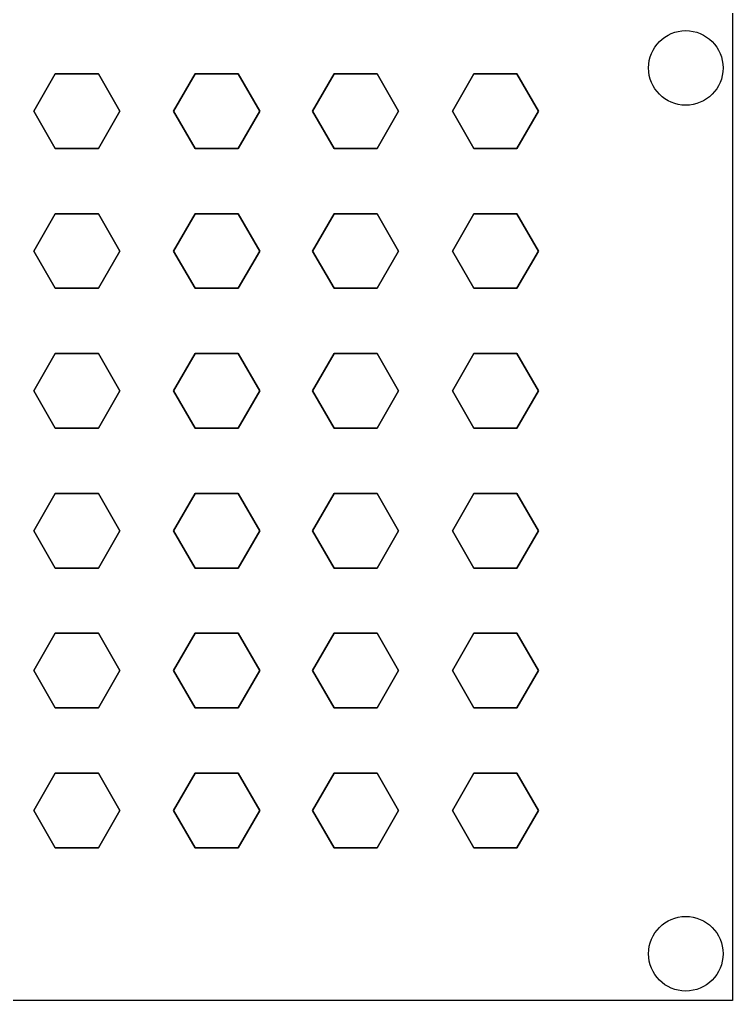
# Model space of a CAD drawing. Header units: millimetres. Extents: x -200 to 200, y -100 to 100.
# Drawn here: x 123.5 to 200, y -100 to 5.2 of the extents above; entities that cross this region are included whole.
import ezdxf

# ---------------------------------------------------------------- set-up
doc = ezdxf.new("R2010")
doc.units = ezdxf.units.MM
doc.layers.add('Body', color=7, linetype='CONTINUOUS')

msp = doc.modelspace()

# ---------------------------------------------------------------- linework, layer by layer
at = {"layer": 'Body'}
for p, q in [((200, 100), (200, -100)), ((200, 100, 3), (200, -100, 3)), ((200, 100), (200, -100)), ((200, 100, 3), (200, -100, 3)), ((199, 0), (199, 0, 3)), ((199, 0), (199, 0, 3)), ((125.041, -4.635), (127.351, -0.635)), ((127.351, -0.635, 3), (125.041, -4.635, 3)), ((125.041, -4.635), (127.351, -0.635)), ((127.351, -0.635, 3), (125.041, -4.635, 3)), ((127.351, -0.635), (131.97, -0.635)), ((131.97, -0.635, 3), (127.351, -0.635, 3)), ((127.351, -0.635), (127.351, -0.635, 3)), ((127.351, -0.635), (131.97, -0.635)), ((131.97, -0.635, 3), (127.351, -0.635, 3)), ((127.351, -0.635), (127.351, -0.635, 3)), ((131.97, -0.635), (134.28, -4.635)), ((134.28, -4.635, 3), (131.97, -0.635, 3)), ((131.97, -0.635), (131.97, -0.635, 3)), ((131.97, -0.635), (134.28, -4.635)), ((134.28, -4.635, 3), (131.97, -0.635, 3)), ((131.97, -0.635), (131.97, -0.635, 3)), ((140.041, -4.635), (142.351, -0.635)), ((142.351, -0.635, 3), (140.041, -4.635, 3)), ((140.041, -4.635), (142.351, -0.635)), ((142.351, -0.635, 3), (140.041, -4.635, 3)), ((142.351, -0.635), (146.97, -0.635)), ((146.97, -0.635, 3), (142.351, -0.635, 3)), ((142.351, -0.635), (142.351, -0.635, 3)), ((142.351, -0.635), (146.97, -0.635)), ((146.97, -0.635, 3), (142.351, -0.635, 3)), ((142.351, -0.635), (142.351, -0.635, 3)), ((146.97, -0.635), (149.28, -4.635)), ((149.28, -4.635, 3), (146.97, -0.635, 3)), ((146.97, -0.635), (146.97, -0.635, 3)), ((146.97, -0.635), (149.28, -4.635)), ((149.28, -4.635, 3), (146.97, -0.635, 3)), ((146.97, -0.635), (146.97, -0.635, 3)), ((157.261, -0.635), (154.951, -4.635)), ((154.951, -4.635, 3), (157.261, -0.635, 3)), ((157.261, -0.635), (154.951, -4.635)), ((154.951, -4.635, 3), (157.261, -0.635, 3)), ((161.88, -0.635), (157.261, -0.635)), ((157.261, -0.635, 3), (161.88, -0.635, 3)), ((157.261, -0.635), (157.261, -0.635, 3)), ((161.88, -0.635), (157.261, -0.635)), ((157.261, -0.635), (157.261, -0.635, 3)), ((157.261, -0.635, 3), (161.88, -0.635, 3)), ((164.19, -4.635), (161.88, -0.635)), ((161.88, -0.635, 3), (164.19, -4.635, 3)), ((161.88, -0.635), (161.88, -0.635, 3)), ((164.19, -4.635), (161.88, -0.635)), ((161.88, -0.635), (161.88, -0.635, 3)), ((161.88, -0.635, 3), (164.19, -4.635, 3)), ((172.261, -0.635), (169.951, -4.635)), ((169.951, -4.635, 3), (172.261, -0.635, 3)), ((172.261, -0.635), (169.951, -4.635)), ((169.951, -4.635, 3), (172.261, -0.635, 3)), ((176.88, -0.635), (172.261, -0.635)), ((172.261, -0.635, 3), (176.88, -0.635, 3)), ((172.261, -0.635), (172.261, -0.635, 3)), ((176.88, -0.635), (172.261, -0.635)), ((172.261, -0.635), (172.261, -0.635, 3)), ((172.261, -0.635, 3), (176.88, -0.635, 3)), ((179.19, -4.635), (176.88, -0.635)), ((176.88, -0.635, 3), (179.19, -4.635, 3)), ((176.88, -0.635), (176.88, -0.635, 3)), ((179.19, -4.635), (176.88, -0.635)), ((176.88, -0.635), (176.88, -0.635, 3)), ((176.88, -0.635, 3), (179.19, -4.635, 3)), ((127.351, -8.635), (125.041, -4.635)), ((125.041, -4.635, 3), (127.351, -8.635, 3)), ((125.041, -4.635), (125.041, -4.635, 3)), ((127.351, -8.635), (125.041, -4.635)), ((125.041, -4.635), (125.041, -4.635, 3)), ((125.041, -4.635, 3), (127.351, -8.635, 3)), ((134.28, -4.635), (131.97, -8.635)), ((131.97, -8.635, 3), (134.28, -4.635, 3)), ((134.28, -4.635), (131.97, -8.635)), ((131.97, -8.635, 3), (134.28, -4.635, 3)), ((134.28, -4.635), (134.28, -4.635, 3)), ((134.28, -4.635), (134.28, -4.635, 3)), ((142.351, -8.635), (140.041, -4.635)), ((140.041, -4.635, 3), (142.351, -8.635, 3)), ((140.041, -4.635), (140.041, -4.635, 3)), ((142.351, -8.635), (140.041, -4.635)), ((140.041, -4.635), (140.041, -4.635, 3)), ((140.041, -4.635, 3), (142.351, -8.635, 3)), ((149.28, -4.635), (146.97, -8.635)), ((146.97, -8.635, 3), (149.28, -4.635, 3)), ((149.28, -4.635), (146.97, -8.635)), ((146.97, -8.635, 3), (149.28, -4.635, 3)), ((149.28, -4.635), (149.28, -4.635, 3)), ((149.28, -4.635), (149.28, -4.635, 3)), ((154.951, -4.635), (157.261, -8.635)), ((157.261, -8.635, 3), (154.951, -4.635, 3)), ((154.951, -4.635), (157.261, -8.635)), ((157.261, -8.635, 3), (154.951, -4.635, 3)), ((154.951, -4.635), (154.951, -4.635, 3)), ((154.951, -4.635), (154.951, -4.635, 3)), ((161.88, -8.635), (164.19, -4.635)), ((164.19, -4.635, 3), (161.88, -8.635, 3)), ((161.88, -8.635), (164.19, -4.635)), ((164.19, -4.635, 3), (161.88, -8.635, 3)), ((164.19, -4.635), (164.19, -4.635, 3)), ((164.19, -4.635), (164.19, -4.635, 3)), ((169.951, -4.635), (172.261, -8.635)), ((172.261, -8.635, 3), (169.951, -4.635, 3)), ((169.951, -4.635), (172.261, -8.635)), ((172.261, -8.635, 3), (169.951, -4.635, 3)), ((169.951, -4.635), (169.951, -4.635, 3)), ((169.951, -4.635), (169.951, -4.635, 3)), ((176.88, -8.635), (179.19, -4.635)), ((179.19, -4.635, 3), (176.88, -8.635, 3)), ((176.88, -8.635), (179.19, -4.635)), ((179.19, -4.635, 3), (176.88, -8.635, 3)), ((179.19, -4.635), (179.19, -4.635, 3)), ((179.19, -4.635), (179.19, -4.635, 3)), ((131.97, -8.635), (127.351, -8.635)), ((127.351, -8.635, 3), (131.97, -8.635, 3)), ((127.351, -8.635), (127.351, -8.635, 3)), ((131.97, -8.635), (127.351, -8.635)), ((127.351, -8.635), (127.351, -8.635, 3)), ((127.351, -8.635, 3), (131.97, -8.635, 3)), ((131.97, -8.635), (131.97, -8.635, 3)), ((131.97, -8.635), (131.97, -8.635, 3)), ((146.97, -8.635), (142.351, -8.635)), ((142.351, -8.635, 3), (146.97, -8.635, 3)), ((142.351, -8.635), (142.351, -8.635, 3)), ((146.97, -8.635), (142.351, -8.635)), ((142.351, -8.635), (142.351, -8.635, 3)), ((142.351, -8.635, 3), (146.97, -8.635, 3)), ((146.97, -8.635), (146.97, -8.635, 3)), ((146.97, -8.635), (146.97, -8.635, 3)), ((157.261, -8.635), (161.88, -8.635)), ((161.88, -8.635, 3), (157.261, -8.635, 3)), ((157.261, -8.635), (157.261, -8.635, 3)), ((157.261, -8.635), (161.88, -8.635)), ((161.88, -8.635, 3), (157.261, -8.635, 3)), ((157.261, -8.635), (157.261, -8.635, 3)), ((161.88, -8.635), (161.88, -8.635, 3)), ((161.88, -8.635), (161.88, -8.635, 3)), ((172.261, -8.635), (176.88, -8.635)), ((176.88, -8.635, 3), (172.261, -8.635, 3)), ((172.261, -8.635), (172.261, -8.635, 3)), ((172.261, -8.635), (176.88, -8.635)), ((176.88, -8.635, 3), (172.261, -8.635, 3)), ((172.261, -8.635), (172.261, -8.635, 3)), ((176.88, -8.635), (176.88, -8.635, 3)), ((176.88, -8.635), (176.88, -8.635, 3)), ((125.041, -19.635), (127.351, -15.635)), ((127.351, -15.635, 3), (125.041, -19.635, 3)), ((125.041, -19.635), (127.351, -15.635)), ((127.351, -15.635, 3), (125.041, -19.635, 3)), ((127.351, -15.635), (131.97, -15.635)), ((131.97, -15.635, 3), (127.351, -15.635, 3)), ((127.351, -15.635), (127.351, -15.635, 3)), ((127.351, -15.635), (131.97, -15.635)), ((131.97, -15.635, 3), (127.351, -15.635, 3)), ((127.351, -15.635), (127.351, -15.635, 3)), ((131.97, -15.635), (134.28, -19.635)), ((134.28, -19.635, 3), (131.97, -15.635, 3)), ((131.97, -15.635), (131.97, -15.635, 3)), ((131.97, -15.635), (134.28, -19.635)), ((134.28, -19.635, 3), (131.97, -15.635, 3)), ((131.97, -15.635), (131.97, -15.635, 3)), ((140.041, -19.635), (142.351, -15.635)), ((142.351, -15.635, 3), (140.041, -19.635, 3)), ((140.041, -19.635), (142.351, -15.635)), ((142.351, -15.635, 3), (140.041, -19.635, 3)), ((142.351, -15.635), (146.97, -15.635)), ((146.97, -15.635, 3), (142.351, -15.635, 3)), ((142.351, -15.635), (142.351, -15.635, 3)), ((142.351, -15.635), (146.97, -15.635)), ((146.97, -15.635, 3), (142.351, -15.635, 3)), ((142.351, -15.635), (142.351, -15.635, 3)), ((146.97, -15.635), (149.28, -19.635)), ((149.28, -19.635, 3), (146.97, -15.635, 3)), ((146.97, -15.635), (146.97, -15.635, 3)), ((146.97, -15.635), (149.28, -19.635)), ((149.28, -19.635, 3), (146.97, -15.635, 3)), ((146.97, -15.635), (146.97, -15.635, 3)), ((157.261, -15.635), (154.951, -19.635)), ((154.951, -19.635, 3), (157.261, -15.635, 3)), ((157.261, -15.635), (154.951, -19.635)), ((154.951, -19.635, 3), (157.261, -15.635, 3)), ((161.88, -15.635), (157.261, -15.635)), ((157.261, -15.635, 3), (161.88, -15.635, 3)), ((157.261, -15.635), (157.261, -15.635, 3)), ((161.88, -15.635), (157.261, -15.635)), ((157.261, -15.635), (157.261, -15.635, 3)), ((157.261, -15.635, 3), (161.88, -15.635, 3)), ((164.19, -19.635), (161.88, -15.635)), ((161.88, -15.635, 3), (164.19, -19.635, 3)), ((161.88, -15.635), (161.88, -15.635, 3)), ((164.19, -19.635), (161.88, -15.635)), ((161.88, -15.635), (161.88, -15.635, 3)), ((161.88, -15.635, 3), (164.19, -19.635, 3)), ((172.261, -15.635), (169.951, -19.635)), ((169.951, -19.635, 3), (172.261, -15.635, 3)), ((172.261, -15.635), (169.951, -19.635)), ((169.951, -19.635, 3), (172.261, -15.635, 3)), ((176.88, -15.635), (172.261, -15.635)), ((172.261, -15.635, 3), (176.88, -15.635, 3)), ((172.261, -15.635), (172.261, -15.635, 3)), ((176.88, -15.635), (172.261, -15.635)), ((172.261, -15.635), (172.261, -15.635, 3)), ((172.261, -15.635, 3), (176.88, -15.635, 3)), ((179.19, -19.635), (176.88, -15.635)), ((176.88, -15.635, 3), (179.19, -19.635, 3)), ((176.88, -15.635), (176.88, -15.635, 3)), ((179.19, -19.635), (176.88, -15.635)), ((176.88, -15.635), (176.88, -15.635, 3)), ((176.88, -15.635, 3), (179.19, -19.635, 3)), ((127.351, -23.635), (125.041, -19.635)), ((125.041, -19.635, 3), (127.351, -23.635, 3)), ((125.041, -19.635), (125.041, -19.635, 3)), ((127.351, -23.635), (125.041, -19.635)), ((125.041, -19.635), (125.041, -19.635, 3)), ((125.041, -19.635, 3), (127.351, -23.635, 3)), ((134.28, -19.635), (131.97, -23.635)), ((131.97, -23.635, 3), (134.28, -19.635, 3)), ((134.28, -19.635), (131.97, -23.635)), ((131.97, -23.635, 3), (134.28, -19.635, 3)), ((134.28, -19.635), (134.28, -19.635, 3)), ((134.28, -19.635), (134.28, -19.635, 3)), ((142.351, -23.635), (140.041, -19.635)), ((140.041, -19.635, 3), (142.351, -23.635, 3)), ((140.041, -19.635), (140.041, -19.635, 3)), ((142.351, -23.635), (140.041, -19.635)), ((140.041, -19.635), (140.041, -19.635, 3)), ((140.041, -19.635, 3), (142.351, -23.635, 3)), ((149.28, -19.635), (146.97, -23.635)), ((146.97, -23.635, 3), (149.28, -19.635, 3)), ((149.28, -19.635), (146.97, -23.635)), ((146.97, -23.635, 3), (149.28, -19.635, 3)), ((149.28, -19.635), (149.28, -19.635, 3)), ((149.28, -19.635), (149.28, -19.635, 3)), ((154.951, -19.635), (157.261, -23.635)), ((157.261, -23.635, 3), (154.951, -19.635, 3)), ((154.951, -19.635), (157.261, -23.635)), ((157.261, -23.635, 3), (154.951, -19.635, 3)), ((154.951, -19.635), (154.951, -19.635, 3)), ((154.951, -19.635), (154.951, -19.635, 3)), ((161.88, -23.635), (164.19, -19.635)), ((164.19, -19.635, 3), (161.88, -23.635, 3)), ((161.88, -23.635), (164.19, -19.635)), ((164.19, -19.635, 3), (161.88, -23.635, 3)), ((164.19, -19.635), (164.19, -19.635, 3)), ((164.19, -19.635), (164.19, -19.635, 3)), ((169.951, -19.635), (172.261, -23.635)), ((172.261, -23.635, 3), (169.951, -19.635, 3)), ((169.951, -19.635), (172.261, -23.635)), ((172.261, -23.635, 3), (169.951, -19.635, 3)), ((169.951, -19.635), (169.951, -19.635, 3)), ((169.951, -19.635), (169.951, -19.635, 3)), ((176.88, -23.635), (179.19, -19.635)), ((179.19, -19.635, 3), (176.88, -23.635, 3)), ((176.88, -23.635), (179.19, -19.635)), ((179.19, -19.635, 3), (176.88, -23.635, 3)), ((179.19, -19.635), (179.19, -19.635, 3)), ((179.19, -19.635), (179.19, -19.635, 3)), ((131.97, -23.635), (127.351, -23.635)), ((127.351, -23.635, 3), (131.97, -23.635, 3)), ((127.351, -23.635), (127.351, -23.635, 3)), ((131.97, -23.635), (127.351, -23.635)), ((127.351, -23.635), (127.351, -23.635, 3)), ((127.351, -23.635, 3), (131.97, -23.635, 3)), ((131.97, -23.635), (131.97, -23.635, 3)), ((131.97, -23.635), (131.97, -23.635, 3)), ((146.97, -23.635), (142.351, -23.635)), ((142.351, -23.635, 3), (146.97, -23.635, 3)), ((142.351, -23.635), (142.351, -23.635, 3)), ((146.97, -23.635), (142.351, -23.635)), ((142.351, -23.635), (142.351, -23.635, 3)), ((142.351, -23.635, 3), (146.97, -23.635, 3)), ((146.97, -23.635), (146.97, -23.635, 3)), ((146.97, -23.635), (146.97, -23.635, 3)), ((157.261, -23.635), (161.88, -23.635)), ((161.88, -23.635, 3), (157.261, -23.635, 3)), ((157.261, -23.635), (157.261, -23.635, 3)), ((157.261, -23.635), (161.88, -23.635)), ((161.88, -23.635, 3), (157.261, -23.635, 3)), ((157.261, -23.635), (157.261, -23.635, 3)), ((161.88, -23.635), (161.88, -23.635, 3)), ((161.88, -23.635), (161.88, -23.635, 3)), ((172.261, -23.635), (176.88, -23.635)), ((176.88, -23.635, 3), (172.261, -23.635, 3)), ((172.261, -23.635), (172.261, -23.635, 3)), ((172.261, -23.635), (176.88, -23.635)), ((176.88, -23.635, 3), (172.261, -23.635, 3)), ((172.261, -23.635), (172.261, -23.635, 3)), ((176.88, -23.635), (176.88, -23.635, 3)), ((176.88, -23.635), (176.88, -23.635, 3)), ((125.041, -34.635), (127.351, -30.635)), ((127.351, -30.635, 3), (125.041, -34.635, 3)), ((125.041, -34.635), (127.351, -30.635)), ((127.351, -30.635, 3), (125.041, -34.635, 3)), ((127.351, -30.635), (131.97, -30.635)), ((131.97, -30.635, 3), (127.351, -30.635, 3)), ((127.351, -30.635), (127.351, -30.635, 3)), ((127.351, -30.635), (131.97, -30.635)), ((131.97, -30.635, 3), (127.351, -30.635, 3)), ((127.351, -30.635), (127.351, -30.635, 3)), ((131.97, -30.635), (134.28, -34.635)), ((134.28, -34.635, 3), (131.97, -30.635, 3)), ((131.97, -30.635), (131.97, -30.635, 3)), ((131.97, -30.635), (134.28, -34.635)), ((134.28, -34.635, 3), (131.97, -30.635, 3)), ((131.97, -30.635), (131.97, -30.635, 3)), ((140.041, -34.635), (142.351, -30.635)), ((142.351, -30.635, 3), (140.041, -34.635, 3)), ((140.041, -34.635), (142.351, -30.635)), ((142.351, -30.635, 3), (140.041, -34.635, 3)), ((142.351, -30.635), (146.97, -30.635)), ((146.97, -30.635, 3), (142.351, -30.635, 3)), ((142.351, -30.635), (142.351, -30.635, 3)), ((142.351, -30.635), (146.97, -30.635)), ((146.97, -30.635, 3), (142.351, -30.635, 3)), ((142.351, -30.635), (142.351, -30.635, 3)), ((146.97, -30.635), (149.28, -34.635)), ((149.28, -34.635, 3), (146.97, -30.635, 3)), ((146.97, -30.635), (146.97, -30.635, 3)), ((146.97, -30.635), (149.28, -34.635)), ((149.28, -34.635, 3), (146.97, -30.635, 3)), ((146.97, -30.635), (146.97, -30.635, 3)), ((157.261, -30.635), (154.951, -34.635)), ((154.951, -34.635, 3), (157.261, -30.635, 3)), ((157.261, -30.635), (154.951, -34.635)), ((154.951, -34.635, 3), (157.261, -30.635, 3)), ((161.88, -30.635), (157.261, -30.635)), ((157.261, -30.635, 3), (161.88, -30.635, 3)), ((157.261, -30.635), (157.261, -30.635, 3)), ((161.88, -30.635), (157.261, -30.635)), ((157.261, -30.635), (157.261, -30.635, 3)), ((157.261, -30.635, 3), (161.88, -30.635, 3)), ((164.19, -34.635), (161.88, -30.635)), ((161.88, -30.635, 3), (164.19, -34.635, 3)), ((161.88, -30.635), (161.88, -30.635, 3)), ((164.19, -34.635), (161.88, -30.635)), ((161.88, -30.635), (161.88, -30.635, 3)), ((161.88, -30.635, 3), (164.19, -34.635, 3)), ((172.261, -30.635), (169.951, -34.635)), ((169.951, -34.635, 3), (172.261, -30.635, 3)), ((172.261, -30.635), (169.951, -34.635)), ((169.951, -34.635, 3), (172.261, -30.635, 3)), ((176.88, -30.635), (172.261, -30.635)), ((172.261, -30.635, 3), (176.88, -30.635, 3)), ((172.261, -30.635), (172.261, -30.635, 3)), ((176.88, -30.635), (172.261, -30.635)), ((172.261, -30.635), (172.261, -30.635, 3)), ((172.261, -30.635, 3), (176.88, -30.635, 3)), ((179.19, -34.635), (176.88, -30.635)), ((176.88, -30.635, 3), (179.19, -34.635, 3)), ((176.88, -30.635), (176.88, -30.635, 3)), ((179.19, -34.635), (176.88, -30.635)), ((176.88, -30.635), (176.88, -30.635, 3)), ((176.88, -30.635, 3), (179.19, -34.635, 3)), ((127.351, -38.635), (125.041, -34.635)), ((125.041, -34.635, 3), (127.351, -38.635, 3)), ((125.041, -34.635), (125.041, -34.635, 3)), ((127.351, -38.635), (125.041, -34.635)), ((125.041, -34.635), (125.041, -34.635, 3)), ((125.041, -34.635, 3), (127.351, -38.635, 3)), ((134.28, -34.635), (131.97, -38.635)), ((131.97, -38.635, 3), (134.28, -34.635, 3)), ((134.28, -34.635), (131.97, -38.635)), ((131.97, -38.635, 3), (134.28, -34.635, 3)), ((134.28, -34.635), (134.28, -34.635, 3)), ((134.28, -34.635), (134.28, -34.635, 3)), ((142.351, -38.635), (140.041, -34.635)), ((140.041, -34.635, 3), (142.351, -38.635, 3)), ((140.041, -34.635), (140.041, -34.635, 3)), ((142.351, -38.635), (140.041, -34.635)), ((140.041, -34.635), (140.041, -34.635, 3)), ((140.041, -34.635, 3), (142.351, -38.635, 3)), ((149.28, -34.635), (146.97, -38.635)), ((146.97, -38.635, 3), (149.28, -34.635, 3)), ((149.28, -34.635), (146.97, -38.635)), ((146.97, -38.635, 3), (149.28, -34.635, 3)), ((149.28, -34.635), (149.28, -34.635, 3)), ((149.28, -34.635), (149.28, -34.635, 3)), ((154.951, -34.635), (157.261, -38.635)), ((157.261, -38.635, 3), (154.951, -34.635, 3)), ((154.951, -34.635), (157.261, -38.635)), ((157.261, -38.635, 3), (154.951, -34.635, 3)), ((154.951, -34.635), (154.951, -34.635, 3)), ((154.951, -34.635), (154.951, -34.635, 3)), ((161.88, -38.635), (164.19, -34.635)), ((164.19, -34.635, 3), (161.88, -38.635, 3)), ((161.88, -38.635), (164.19, -34.635)), ((164.19, -34.635, 3), (161.88, -38.635, 3)), ((164.19, -34.635), (164.19, -34.635, 3)), ((164.19, -34.635), (164.19, -34.635, 3)), ((169.951, -34.635), (172.261, -38.635)), ((172.261, -38.635, 3), (169.951, -34.635, 3)), ((169.951, -34.635), (172.261, -38.635)), ((172.261, -38.635, 3), (169.951, -34.635, 3)), ((169.951, -34.635), (169.951, -34.635, 3)), ((169.951, -34.635), (169.951, -34.635, 3)), ((176.88, -38.635), (179.19, -34.635)), ((179.19, -34.635, 3), (176.88, -38.635, 3)), ((176.88, -38.635), (179.19, -34.635)), ((179.19, -34.635, 3), (176.88, -38.635, 3)), ((179.19, -34.635), (179.19, -34.635, 3)), ((179.19, -34.635), (179.19, -34.635, 3)), ((131.97, -38.635), (127.351, -38.635)), ((127.351, -38.635, 3), (131.97, -38.635, 3)), ((127.351, -38.635), (127.351, -38.635, 3)), ((131.97, -38.635), (127.351, -38.635)), ((127.351, -38.635), (127.351, -38.635, 3)), ((127.351, -38.635, 3), (131.97, -38.635, 3)), ((131.97, -38.635), (131.97, -38.635, 3)), ((131.97, -38.635), (131.97, -38.635, 3)), ((146.97, -38.635), (142.351, -38.635)), ((142.351, -38.635, 3), (146.97, -38.635, 3)), ((142.351, -38.635), (142.351, -38.635, 3)), ((146.97, -38.635), (142.351, -38.635)), ((142.351, -38.635), (142.351, -38.635, 3)), ((142.351, -38.635, 3), (146.97, -38.635, 3)), ((146.97, -38.635), (146.97, -38.635, 3)), ((146.97, -38.635), (146.97, -38.635, 3)), ((157.261, -38.635), (161.88, -38.635)), ((161.88, -38.635, 3), (157.261, -38.635, 3)), ((157.261, -38.635), (157.261, -38.635, 3)), ((157.261, -38.635), (161.88, -38.635)), ((161.88, -38.635, 3), (157.261, -38.635, 3)), ((157.261, -38.635), (157.261, -38.635, 3)), ((161.88, -38.635), (161.88, -38.635, 3)), ((161.88, -38.635), (161.88, -38.635, 3)), ((172.261, -38.635), (176.88, -38.635)), ((176.88, -38.635, 3), (172.261, -38.635, 3)), ((172.261, -38.635), (172.261, -38.635, 3)), ((172.261, -38.635), (176.88, -38.635)), ((176.88, -38.635, 3), (172.261, -38.635, 3)), ((172.261, -38.635), (172.261, -38.635, 3)), ((176.88, -38.635), (176.88, -38.635, 3)), ((176.88, -38.635), (176.88, -38.635, 3)), ((125.041, -49.635), (127.351, -45.635)), ((127.351, -45.635, 3), (125.041, -49.635, 3)), ((125.041, -49.635), (127.351, -45.635)), ((127.351, -45.635, 3), (125.041, -49.635, 3)), ((127.351, -45.635), (131.97, -45.635)), ((131.97, -45.635, 3), (127.351, -45.635, 3)), ((127.351, -45.635), (127.351, -45.635, 3)), ((127.351, -45.635), (131.97, -45.635)), ((131.97, -45.635, 3), (127.351, -45.635, 3)), ((127.351, -45.635), (127.351, -45.635, 3)), ((131.97, -45.635), (134.28, -49.635)), ((134.28, -49.635, 3), (131.97, -45.635, 3)), ((131.97, -45.635), (131.97, -45.635, 3)), ((131.97, -45.635), (134.28, -49.635)), ((134.28, -49.635, 3), (131.97, -45.635, 3)), ((131.97, -45.635), (131.97, -45.635, 3)), ((140.041, -49.635), (142.351, -45.635)), ((142.351, -45.635, 3), (140.041, -49.635, 3)), ((140.041, -49.635), (142.351, -45.635)), ((142.351, -45.635, 3), (140.041, -49.635, 3)), ((142.351, -45.635), (146.97, -45.635)), ((146.97, -45.635, 3), (142.351, -45.635, 3)), ((142.351, -45.635), (142.351, -45.635, 3)), ((142.351, -45.635), (146.97, -45.635)), ((146.97, -45.635, 3), (142.351, -45.635, 3)), ((142.351, -45.635), (142.351, -45.635, 3)), ((146.97, -45.635), (149.28, -49.635)), ((149.28, -49.635, 3), (146.97, -45.635, 3)), ((146.97, -45.635), (146.97, -45.635, 3)), ((146.97, -45.635), (149.28, -49.635)), ((149.28, -49.635, 3), (146.97, -45.635, 3)), ((146.97, -45.635), (146.97, -45.635, 3)), ((157.261, -45.635), (154.951, -49.635)), ((154.951, -49.635, 3), (157.261, -45.635, 3)), ((157.261, -45.635), (154.951, -49.635)), ((154.951, -49.635, 3), (157.261, -45.635, 3)), ((161.88, -45.635), (157.261, -45.635)), ((157.261, -45.635, 3), (161.88, -45.635, 3)), ((157.261, -45.635), (157.261, -45.635, 3)), ((161.88, -45.635), (157.261, -45.635)), ((157.261, -45.635), (157.261, -45.635, 3)), ((157.261, -45.635, 3), (161.88, -45.635, 3)), ((164.19, -49.635), (161.88, -45.635)), ((161.88, -45.635, 3), (164.19, -49.635, 3)), ((161.88, -45.635), (161.88, -45.635, 3)), ((164.19, -49.635), (161.88, -45.635)), ((161.88, -45.635), (161.88, -45.635, 3)), ((161.88, -45.635, 3), (164.19, -49.635, 3)), ((172.261, -45.635), (169.951, -49.635)), ((169.951, -49.635, 3), (172.261, -45.635, 3)), ((172.261, -45.635), (169.951, -49.635)), ((169.951, -49.635, 3), (172.261, -45.635, 3)), ((176.88, -45.635), (172.261, -45.635)), ((172.261, -45.635, 3), (176.88, -45.635, 3)), ((172.261, -45.635), (172.261, -45.635, 3)), ((176.88, -45.635), (172.261, -45.635)), ((172.261, -45.635), (172.261, -45.635, 3)), ((172.261, -45.635, 3), (176.88, -45.635, 3)), ((179.19, -49.635), (176.88, -45.635)), ((176.88, -45.635, 3), (179.19, -49.635, 3)), ((176.88, -45.635), (176.88, -45.635, 3)), ((179.19, -49.635), (176.88, -45.635)), ((176.88, -45.635), (176.88, -45.635, 3)), ((176.88, -45.635, 3), (179.19, -49.635, 3)), ((127.351, -53.635), (125.041, -49.635)), ((125.041, -49.635, 3), (127.351, -53.635, 3)), ((125.041, -49.635), (125.041, -49.635, 3)), ((127.351, -53.635), (125.041, -49.635)), ((125.041, -49.635), (125.041, -49.635, 3)), ((125.041, -49.635, 3), (127.351, -53.635, 3)), ((134.28, -49.635), (131.97, -53.635)), ((131.97, -53.635, 3), (134.28, -49.635, 3)), ((134.28, -49.635), (131.97, -53.635)), ((131.97, -53.635, 3), (134.28, -49.635, 3)), ((134.28, -49.635), (134.28, -49.635, 3)), ((134.28, -49.635), (134.28, -49.635, 3)), ((142.351, -53.635), (140.041, -49.635)), ((140.041, -49.635, 3), (142.351, -53.635, 3)), ((140.041, -49.635), (140.041, -49.635, 3)), ((142.351, -53.635), (140.041, -49.635)), ((140.041, -49.635), (140.041, -49.635, 3)), ((140.041, -49.635, 3), (142.351, -53.635, 3)), ((149.28, -49.635), (146.97, -53.635)), ((146.97, -53.635, 3), (149.28, -49.635, 3)), ((149.28, -49.635), (146.97, -53.635)), ((146.97, -53.635, 3), (149.28, -49.635, 3)), ((149.28, -49.635), (149.28, -49.635, 3)), ((149.28, -49.635), (149.28, -49.635, 3)), ((154.951, -49.635), (157.261, -53.635)), ((157.261, -53.635, 3), (154.951, -49.635, 3)), ((154.951, -49.635), (157.261, -53.635)), ((157.261, -53.635, 3), (154.951, -49.635, 3)), ((154.951, -49.635), (154.951, -49.635, 3)), ((154.951, -49.635), (154.951, -49.635, 3)), ((161.88, -53.635), (164.19, -49.635)), ((164.19, -49.635, 3), (161.88, -53.635, 3)), ((161.88, -53.635), (164.19, -49.635)), ((164.19, -49.635, 3), (161.88, -53.635, 3)), ((164.19, -49.635), (164.19, -49.635, 3)), ((164.19, -49.635), (164.19, -49.635, 3)), ((169.951, -49.635), (172.261, -53.635)), ((172.261, -53.635, 3), (169.951, -49.635, 3)), ((169.951, -49.635), (172.261, -53.635)), ((172.261, -53.635, 3), (169.951, -49.635, 3)), ((169.951, -49.635), (169.951, -49.635, 3)), ((169.951, -49.635), (169.951, -49.635, 3)), ((176.88, -53.635), (179.19, -49.635)), ((179.19, -49.635, 3), (176.88, -53.635, 3)), ((176.88, -53.635), (179.19, -49.635)), ((179.19, -49.635, 3), (176.88, -53.635, 3)), ((179.19, -49.635), (179.19, -49.635, 3)), ((179.19, -49.635), (179.19, -49.635, 3)), ((131.97, -53.635), (127.351, -53.635)), ((127.351, -53.635, 3), (131.97, -53.635, 3)), ((127.351, -53.635), (127.351, -53.635, 3)), ((131.97, -53.635), (127.351, -53.635)), ((127.351, -53.635), (127.351, -53.635, 3)), ((127.351, -53.635, 3), (131.97, -53.635, 3)), ((131.97, -53.635), (131.97, -53.635, 3)), ((131.97, -53.635), (131.97, -53.635, 3)), ((146.97, -53.635), (142.351, -53.635)), ((142.351, -53.635, 3), (146.97, -53.635, 3)), ((142.351, -53.635), (142.351, -53.635, 3)), ((146.97, -53.635), (142.351, -53.635)), ((142.351, -53.635), (142.351, -53.635, 3)), ((142.351, -53.635, 3), (146.97, -53.635, 3)), ((146.97, -53.635), (146.97, -53.635, 3)), ((146.97, -53.635), (146.97, -53.635, 3)), ((157.261, -53.635), (161.88, -53.635)), ((161.88, -53.635, 3), (157.261, -53.635, 3)), ((157.261, -53.635), (157.261, -53.635, 3)), ((157.261, -53.635), (161.88, -53.635)), ((161.88, -53.635, 3), (157.261, -53.635, 3)), ((157.261, -53.635), (157.261, -53.635, 3)), ((161.88, -53.635), (161.88, -53.635, 3)), ((161.88, -53.635), (161.88, -53.635, 3)), ((172.261, -53.635), (176.88, -53.635)), ((176.88, -53.635, 3), (172.261, -53.635, 3)), ((172.261, -53.635), (172.261, -53.635, 3)), ((172.261, -53.635), (176.88, -53.635)), ((176.88, -53.635, 3), (172.261, -53.635, 3)), ((172.261, -53.635), (172.261, -53.635, 3)), ((176.88, -53.635), (176.88, -53.635, 3)), ((176.88, -53.635), (176.88, -53.635, 3)), ((125.041, -64.635), (127.351, -60.635)), ((127.351, -60.635, 3), (125.041, -64.635, 3)), ((125.041, -64.635), (127.351, -60.635)), ((127.351, -60.635, 3), (125.041, -64.635, 3)), ((127.351, -60.635), (131.97, -60.635)), ((131.97, -60.635, 3), (127.351, -60.635, 3)), ((127.351, -60.635), (127.351, -60.635, 3)), ((127.351, -60.635), (131.97, -60.635)), ((131.97, -60.635, 3), (127.351, -60.635, 3)), ((127.351, -60.635), (127.351, -60.635, 3)), ((131.97, -60.635), (134.28, -64.635)), ((134.28, -64.635, 3), (131.97, -60.635, 3)), ((131.97, -60.635), (131.97, -60.635, 3)), ((131.97, -60.635), (134.28, -64.635)), ((134.28, -64.635, 3), (131.97, -60.635, 3)), ((131.97, -60.635), (131.97, -60.635, 3)), ((140.041, -64.635), (142.351, -60.635)), ((142.351, -60.635, 3), (140.041, -64.635, 3)), ((140.041, -64.635), (142.351, -60.635)), ((142.351, -60.635, 3), (140.041, -64.635, 3)), ((142.351, -60.635), (146.97, -60.635)), ((146.97, -60.635, 3), (142.351, -60.635, 3)), ((142.351, -60.635), (142.351, -60.635, 3)), ((142.351, -60.635), (146.97, -60.635)), ((146.97, -60.635, 3), (142.351, -60.635, 3)), ((142.351, -60.635), (142.351, -60.635, 3)), ((146.97, -60.635), (149.28, -64.635)), ((149.28, -64.635, 3), (146.97, -60.635, 3)), ((146.97, -60.635), (146.97, -60.635, 3)), ((146.97, -60.635), (149.28, -64.635)), ((149.28, -64.635, 3), (146.97, -60.635, 3)), ((146.97, -60.635), (146.97, -60.635, 3)), ((157.261, -60.635), (154.951, -64.635)), ((154.951, -64.635, 3), (157.261, -60.635, 3)), ((157.261, -60.635), (154.951, -64.635)), ((154.951, -64.635, 3), (157.261, -60.635, 3)), ((161.88, -60.635), (157.261, -60.635)), ((157.261, -60.635, 3), (161.88, -60.635, 3)), ((157.261, -60.635), (157.261, -60.635, 3)), ((161.88, -60.635), (157.261, -60.635)), ((157.261, -60.635), (157.261, -60.635, 3)), ((157.261, -60.635, 3), (161.88, -60.635, 3)), ((164.19, -64.635), (161.88, -60.635)), ((161.88, -60.635, 3), (164.19, -64.635, 3)), ((161.88, -60.635), (161.88, -60.635, 3)), ((164.19, -64.635), (161.88, -60.635)), ((161.88, -60.635), (161.88, -60.635, 3)), ((161.88, -60.635, 3), (164.19, -64.635, 3)), ((172.261, -60.635), (169.951, -64.635)), ((169.951, -64.635, 3), (172.261, -60.635, 3)), ((172.261, -60.635), (169.951, -64.635)), ((169.951, -64.635, 3), (172.261, -60.635, 3)), ((176.88, -60.635), (172.261, -60.635)), ((172.261, -60.635, 3), (176.88, -60.635, 3)), ((172.261, -60.635), (172.261, -60.635, 3)), ((176.88, -60.635), (172.261, -60.635)), ((172.261, -60.635), (172.261, -60.635, 3)), ((172.261, -60.635, 3), (176.88, -60.635, 3)), ((179.19, -64.635), (176.88, -60.635)), ((176.88, -60.635, 3), (179.19, -64.635, 3)), ((176.88, -60.635), (176.88, -60.635, 3)), ((179.19, -64.635), (176.88, -60.635)), ((176.88, -60.635), (176.88, -60.635, 3)), ((176.88, -60.635, 3), (179.19, -64.635, 3)), ((127.351, -68.635), (125.041, -64.635)), ((125.041, -64.635, 3), (127.351, -68.635, 3)), ((125.041, -64.635), (125.041, -64.635, 3)), ((127.351, -68.635), (125.041, -64.635)), ((125.041, -64.635), (125.041, -64.635, 3)), ((125.041, -64.635, 3), (127.351, -68.635, 3)), ((134.28, -64.635), (131.97, -68.635)), ((131.97, -68.635, 3), (134.28, -64.635, 3)), ((134.28, -64.635), (131.97, -68.635)), ((131.97, -68.635, 3), (134.28, -64.635, 3)), ((134.28, -64.635), (134.28, -64.635, 3)), ((134.28, -64.635), (134.28, -64.635, 3)), ((142.351, -68.635), (140.041, -64.635)), ((140.041, -64.635, 3), (142.351, -68.635, 3)), ((140.041, -64.635), (140.041, -64.635, 3)), ((142.351, -68.635), (140.041, -64.635)), ((140.041, -64.635), (140.041, -64.635, 3)), ((140.041, -64.635, 3), (142.351, -68.635, 3)), ((149.28, -64.635), (146.97, -68.635)), ((146.97, -68.635, 3), (149.28, -64.635, 3)), ((149.28, -64.635), (146.97, -68.635)), ((146.97, -68.635, 3), (149.28, -64.635, 3)), ((149.28, -64.635), (149.28, -64.635, 3)), ((149.28, -64.635), (149.28, -64.635, 3)), ((154.951, -64.635), (157.261, -68.635)), ((157.261, -68.635, 3), (154.951, -64.635, 3)), ((154.951, -64.635), (157.261, -68.635)), ((157.261, -68.635, 3), (154.951, -64.635, 3)), ((154.951, -64.635), (154.951, -64.635, 3)), ((154.951, -64.635), (154.951, -64.635, 3)), ((161.88, -68.635), (164.19, -64.635)), ((164.19, -64.635, 3), (161.88, -68.635, 3)), ((161.88, -68.635), (164.19, -64.635)), ((164.19, -64.635, 3), (161.88, -68.635, 3)), ((164.19, -64.635), (164.19, -64.635, 3)), ((164.19, -64.635), (164.19, -64.635, 3)), ((169.951, -64.635), (172.261, -68.635)), ((172.261, -68.635, 3), (169.951, -64.635, 3)), ((169.951, -64.635), (172.261, -68.635)), ((172.261, -68.635, 3), (169.951, -64.635, 3)), ((169.951, -64.635), (169.951, -64.635, 3)), ((169.951, -64.635), (169.951, -64.635, 3)), ((176.88, -68.635), (179.19, -64.635)), ((179.19, -64.635, 3), (176.88, -68.635, 3)), ((176.88, -68.635), (179.19, -64.635)), ((179.19, -64.635, 3), (176.88, -68.635, 3)), ((179.19, -64.635), (179.19, -64.635, 3)), ((179.19, -64.635), (179.19, -64.635, 3)), ((131.97, -68.635), (127.351, -68.635)), ((127.351, -68.635, 3), (131.97, -68.635, 3)), ((127.351, -68.635), (127.351, -68.635, 3)), ((131.97, -68.635), (127.351, -68.635)), ((127.351, -68.635), (127.351, -68.635, 3)), ((127.351, -68.635, 3), (131.97, -68.635, 3)), ((131.97, -68.635), (131.97, -68.635, 3)), ((131.97, -68.635), (131.97, -68.635, 3)), ((146.97, -68.635), (142.351, -68.635)), ((142.351, -68.635, 3), (146.97, -68.635, 3)), ((142.351, -68.635), (142.351, -68.635, 3)), ((146.97, -68.635), (142.351, -68.635)), ((142.351, -68.635), (142.351, -68.635, 3)), ((142.351, -68.635, 3), (146.97, -68.635, 3)), ((146.97, -68.635), (146.97, -68.635, 3)), ((146.97, -68.635), (146.97, -68.635, 3)), ((157.261, -68.635), (161.88, -68.635)), ((161.88, -68.635, 3), (157.261, -68.635, 3)), ((157.261, -68.635), (157.261, -68.635, 3)), ((157.261, -68.635), (161.88, -68.635)), ((161.88, -68.635, 3), (157.261, -68.635, 3)), ((157.261, -68.635), (157.261, -68.635, 3)), ((161.88, -68.635), (161.88, -68.635, 3)), ((161.88, -68.635), (161.88, -68.635, 3)), ((172.261, -68.635), (176.88, -68.635)), ((176.88, -68.635, 3), (172.261, -68.635, 3)), ((172.261, -68.635), (172.261, -68.635, 3)), ((172.261, -68.635), (176.88, -68.635)), ((176.88, -68.635, 3), (172.261, -68.635, 3)), ((172.261, -68.635), (172.261, -68.635, 3)), ((176.88, -68.635), (176.88, -68.635, 3)), ((176.88, -68.635), (176.88, -68.635, 3)), ((125.041, -79.635), (127.351, -75.635)), ((127.351, -75.635, 3), (125.041, -79.635, 3)), ((125.041, -79.635), (127.351, -75.635)), ((127.351, -75.635, 3), (125.041, -79.635, 3)), ((127.351, -75.635), (131.97, -75.635)), ((131.97, -75.635, 3), (127.351, -75.635, 3)), ((127.351, -75.635), (127.351, -75.635, 3)), ((127.351, -75.635), (131.97, -75.635)), ((131.97, -75.635, 3), (127.351, -75.635, 3)), ((127.351, -75.635), (127.351, -75.635, 3)), ((131.97, -75.635), (134.28, -79.635)), ((134.28, -79.635, 3), (131.97, -75.635, 3)), ((131.97, -75.635), (131.97, -75.635, 3)), ((131.97, -75.635), (134.28, -79.635)), ((134.28, -79.635, 3), (131.97, -75.635, 3)), ((131.97, -75.635), (131.97, -75.635, 3)), ((140.041, -79.635), (142.351, -75.635)), ((142.351, -75.635, 3), (140.041, -79.635, 3)), ((140.041, -79.635), (142.351, -75.635)), ((142.351, -75.635, 3), (140.041, -79.635, 3)), ((142.351, -75.635), (146.97, -75.635)), ((146.97, -75.635, 3), (142.351, -75.635, 3)), ((142.351, -75.635), (142.351, -75.635, 3)), ((142.351, -75.635), (146.97, -75.635)), ((146.97, -75.635, 3), (142.351, -75.635, 3)), ((142.351, -75.635), (142.351, -75.635, 3)), ((146.97, -75.635), (149.28, -79.635)), ((149.28, -79.635, 3), (146.97, -75.635, 3)), ((146.97, -75.635), (146.97, -75.635, 3)), ((146.97, -75.635), (149.28, -79.635)), ((149.28, -79.635, 3), (146.97, -75.635, 3)), ((146.97, -75.635), (146.97, -75.635, 3)), ((157.261, -75.635), (154.951, -79.635)), ((154.951, -79.635, 3), (157.261, -75.635, 3)), ((157.261, -75.635), (154.951, -79.635)), ((154.951, -79.635, 3), (157.261, -75.635, 3)), ((161.88, -75.635), (157.261, -75.635)), ((157.261, -75.635, 3), (161.88, -75.635, 3)), ((157.261, -75.635), (157.261, -75.635, 3)), ((161.88, -75.635), (157.261, -75.635)), ((157.261, -75.635), (157.261, -75.635, 3)), ((157.261, -75.635, 3), (161.88, -75.635, 3)), ((164.19, -79.635), (161.88, -75.635)), ((161.88, -75.635, 3), (164.19, -79.635, 3)), ((161.88, -75.635), (161.88, -75.635, 3)), ((164.19, -79.635), (161.88, -75.635)), ((161.88, -75.635), (161.88, -75.635, 3)), ((161.88, -75.635, 3), (164.19, -79.635, 3)), ((172.261, -75.635), (169.951, -79.635)), ((169.951, -79.635, 3), (172.261, -75.635, 3)), ((172.261, -75.635), (169.951, -79.635)), ((169.951, -79.635, 3), (172.261, -75.635, 3)), ((176.88, -75.635), (172.261, -75.635)), ((172.261, -75.635, 3), (176.88, -75.635, 3)), ((172.261, -75.635), (172.261, -75.635, 3)), ((176.88, -75.635), (172.261, -75.635)), ((172.261, -75.635), (172.261, -75.635, 3)), ((172.261, -75.635, 3), (176.88, -75.635, 3)), ((179.19, -79.635), (176.88, -75.635)), ((176.88, -75.635, 3), (179.19, -79.635, 3)), ((176.88, -75.635), (176.88, -75.635, 3)), ((179.19, -79.635), (176.88, -75.635)), ((176.88, -75.635), (176.88, -75.635, 3)), ((176.88, -75.635, 3), (179.19, -79.635, 3)), ((127.351, -83.635), (125.041, -79.635)), ((125.041, -79.635, 3), (127.351, -83.635, 3)), ((125.041, -79.635), (125.041, -79.635, 3)), ((127.351, -83.635), (125.041, -79.635)), ((125.041, -79.635), (125.041, -79.635, 3)), ((125.041, -79.635, 3), (127.351, -83.635, 3)), ((134.28, -79.635), (131.97, -83.635)), ((131.97, -83.635, 3), (134.28, -79.635, 3)), ((134.28, -79.635), (131.97, -83.635)), ((131.97, -83.635, 3), (134.28, -79.635, 3)), ((134.28, -79.635), (134.28, -79.635, 3)), ((134.28, -79.635), (134.28, -79.635, 3)), ((142.351, -83.635), (140.041, -79.635)), ((140.041, -79.635, 3), (142.351, -83.635, 3)), ((140.041, -79.635), (140.041, -79.635, 3)), ((142.351, -83.635), (140.041, -79.635)), ((140.041, -79.635), (140.041, -79.635, 3)), ((140.041, -79.635, 3), (142.351, -83.635, 3)), ((149.28, -79.635), (146.97, -83.635)), ((146.97, -83.635, 3), (149.28, -79.635, 3)), ((149.28, -79.635), (146.97, -83.635)), ((146.97, -83.635, 3), (149.28, -79.635, 3)), ((149.28, -79.635), (149.28, -79.635, 3)), ((149.28, -79.635), (149.28, -79.635, 3)), ((154.951, -79.635), (157.261, -83.635)), ((157.261, -83.635, 3), (154.951, -79.635, 3)), ((154.951, -79.635), (157.261, -83.635)), ((157.261, -83.635, 3), (154.951, -79.635, 3)), ((154.951, -79.635), (154.951, -79.635, 3)), ((154.951, -79.635), (154.951, -79.635, 3)), ((161.88, -83.635), (164.19, -79.635)), ((164.19, -79.635, 3), (161.88, -83.635, 3)), ((161.88, -83.635), (164.19, -79.635)), ((164.19, -79.635, 3), (161.88, -83.635, 3)), ((164.19, -79.635), (164.19, -79.635, 3)), ((164.19, -79.635), (164.19, -79.635, 3)), ((169.951, -79.635), (172.261, -83.635)), ((172.261, -83.635, 3), (169.951, -79.635, 3)), ((169.951, -79.635), (172.261, -83.635)), ((172.261, -83.635, 3), (169.951, -79.635, 3)), ((169.951, -79.635), (169.951, -79.635, 3)), ((169.951, -79.635), (169.951, -79.635, 3)), ((176.88, -83.635), (179.19, -79.635)), ((179.19, -79.635, 3), (176.88, -83.635, 3)), ((176.88, -83.635), (179.19, -79.635)), ((179.19, -79.635, 3), (176.88, -83.635, 3)), ((179.19, -79.635), (179.19, -79.635, 3)), ((179.19, -79.635), (179.19, -79.635, 3)), ((131.97, -83.635), (127.351, -83.635)), ((127.351, -83.635, 3), (131.97, -83.635, 3)), ((127.351, -83.635), (127.351, -83.635, 3)), ((131.97, -83.635), (127.351, -83.635)), ((127.351, -83.635), (127.351, -83.635, 3)), ((127.351, -83.635, 3), (131.97, -83.635, 3)), ((131.97, -83.635), (131.97, -83.635, 3)), ((131.97, -83.635), (131.97, -83.635, 3)), ((146.97, -83.635), (142.351, -83.635)), ((142.351, -83.635, 3), (146.97, -83.635, 3)), ((142.351, -83.635), (142.351, -83.635, 3)), ((146.97, -83.635), (142.351, -83.635)), ((142.351, -83.635), (142.351, -83.635, 3)), ((142.351, -83.635, 3), (146.97, -83.635, 3)), ((146.97, -83.635), (146.97, -83.635, 3)), ((146.97, -83.635), (146.97, -83.635, 3)), ((157.261, -83.635), (161.88, -83.635)), ((161.88, -83.635, 3), (157.261, -83.635, 3)), ((157.261, -83.635), (157.261, -83.635, 3)), ((157.261, -83.635), (161.88, -83.635)), ((161.88, -83.635, 3), (157.261, -83.635, 3)), ((157.261, -83.635), (157.261, -83.635, 3)), ((161.88, -83.635), (161.88, -83.635, 3)), ((161.88, -83.635), (161.88, -83.635, 3)), ((172.261, -83.635), (176.88, -83.635)), ((176.88, -83.635, 3), (172.261, -83.635, 3)), ((172.261, -83.635), (172.261, -83.635, 3)), ((172.261, -83.635), (176.88, -83.635)), ((176.88, -83.635, 3), (172.261, -83.635, 3)), ((172.261, -83.635), (172.261, -83.635, 3)), ((176.88, -83.635), (176.88, -83.635, 3)), ((176.88, -83.635), (176.88, -83.635, 3)), ((199, -95), (199, -95, 3)), ((199, -95), (199, -95, 3)), ((200, -100), (-200, -100)), ((200, -100, 3), (-200, -100, 3)), ((200, -100), (-200, -100)), ((200, -100, 3), (-200, -100, 3)), ((200, -100), (200, -100, 3)), ((200, -100), (200, -100, 3))]:
    msp.add_line(p, q, dxfattribs=at)
for centre in [(195, 0), (195, 0), (195, 0), (195, 0), (195, -95), (195, -95), (195, -95), (195, -95)]:
    msp.add_circle(centre, 4, dxfattribs=at)

doc.saveas('drawing.dxf')
